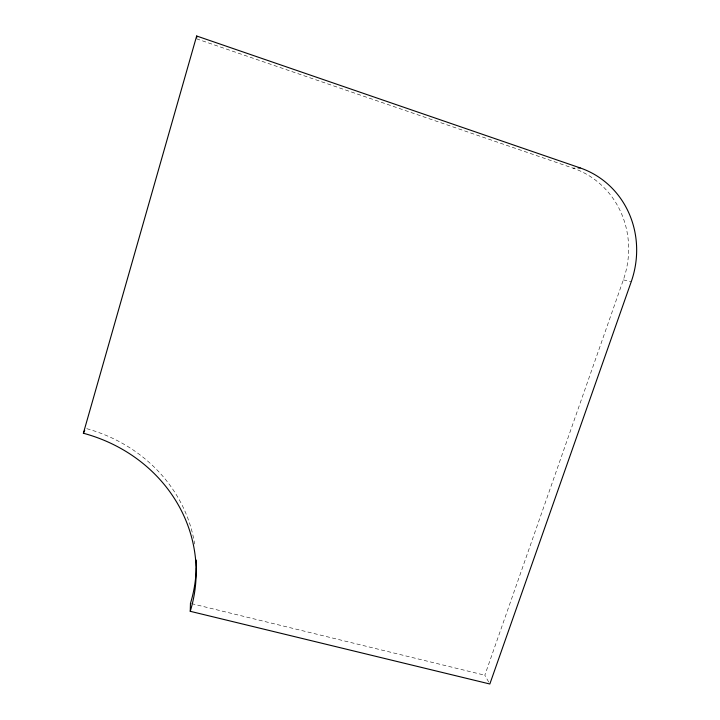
<?xml version="1.0" encoding="UTF-8"?>
<svg xmlns="http://www.w3.org/2000/svg" width="720" height="720" viewBox="0 0 720 720"><rect width="100%" height="100%" fill="white"/><g stroke="black" fill="none" stroke-linecap="round" stroke-linejoin="round"><path stroke-width="0.54" stroke-dasharray="3.6 2.7" d="M488.718 682.047L484.821 675.216L623.349 279.882A89.766 84.762 -65.7 0 0 573.021 168.129L196.758 38.889M573.021 168.129L575.055 168.066M623.349 279.882L631.224 281.772M191.547 603.639L484.821 675.216M86.733 428.67A153.522 141.894 0.3 0 1 193.887 539.784M194.085 540.846A153.522 141.894 0.3 0 1 194.634 544.032"/><path stroke-width="1.08" d="M190.251 611.307A156.528 144.432 0.1 0 0 83.376 433.242L196.659 36L580.149 167.913A91.476 86.265 -65.5 0 1 631.224 281.772L489.834 684L190.251 611.307L190.458 603.378A153.522 141.894 0.3 0 0 196.245 567.567M83.376 433.242L84.735 430.317M578.115 167.976L580.149 167.913M196.659 36L196.722 37.926M196.191 560.07A153.522 141.894 0.3 0 1 196.263 566.505"/></g></svg>
